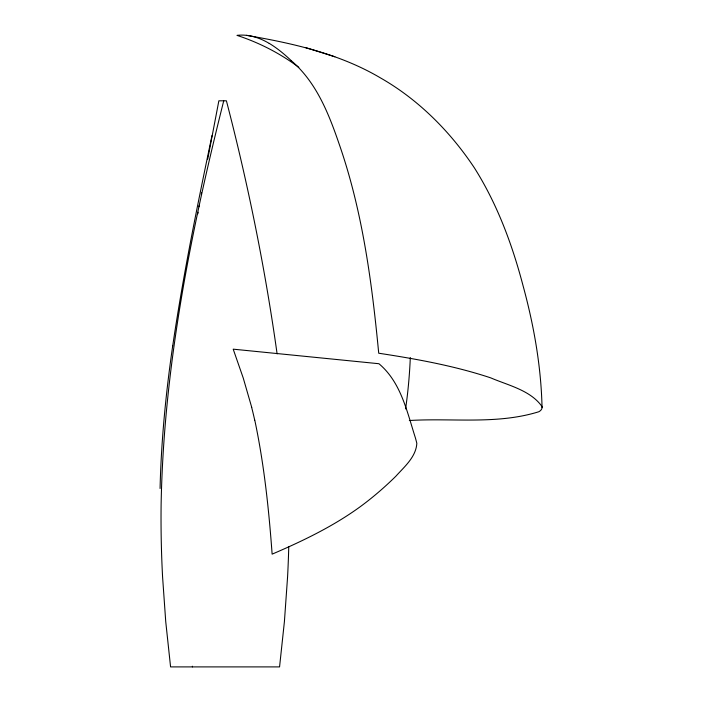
<?xml version="1.0" encoding="UTF-8"?>
<svg xmlns="http://www.w3.org/2000/svg" width="702" height="702" viewBox="0 0 702 702"><rect width="100%" height="100%" fill="white"/><g stroke="black" fill="none" stroke-linecap="round" stroke-linejoin="round"><path stroke-width="1.05" d="M160.074 488.487C161.206 440.777 165.847 393.225 172.674 346.007M172.701 346.007C183.108 275.403 197.367 205.44 211.986 135.6M197.832 213.785L198.104 212.223M199.061 206.774L199.333 205.221M201.272 194.331L201.553 192.778M207.713 159.143L218.857 100.807L226.404 100.807C248.069 184.108 265.189 268.629 277.106 353.878M223.736 100.807C190.505 233.064 163.522 368.217 161.109 504.992A1096.375 1079.72 90 0 0 162.574 576.807L165.733 621.621L170.577 666.9L279.563 666.9L284.407 621.621L287.583 576.807A1096.375 1079.72 -90 0 0 288.75 546.902M409.345 420.516C452.43 417.874 497.06 424.789 538.855 411.732A242.313 29.782 11 0 0 541.918 406.414C530.379 390.18 508.195 385.372 490.689 377.851C454.334 365.803 416.505 358.994 378.72 353.22C371.928 282.441 362.574 211.118 339.04 143.682C328.641 113.408 316.233 82.064 291.286 60.688M246.446 35.328C292.69 43.278 339.689 53.764 380.493 77.922C418.436 99.561 450.21 131.528 474.315 167.76C497.27 204.071 512.302 244.673 523.148 286.065C533.915 325.64 541.11 366.365 542.041 407.441M305.791 47.631L334.845 56.757M269.226 43.419C259.617 37.645 248.289 34.003 236.986 35.372C258.143 42.278 278.246 52.413 296.27 65.47A190.453 153.756 58.3 0 1 298.824 67.357M251.728 407.379L243.261 378.088L233.204 349.166L378.931 363.724C400.982 382.195 407.02 411.767 415.4 437.872A257.116 252.887 4.2 0 1 416.83 443.313C416.049 456.958 404.378 466.733 395.84 476.254C384.45 487.46 372.306 497.92 359.389 507.327C332.511 526.693 302.474 541.137 272.122 554.15C268.848 509.204 264.101 464.224 254.765 420.094M192.348 666.216L192.497 666.9M251.667 407.397A426.877 425.658 47.4 0 1 254.703 420.112M410.31 357.599A481.16 279.642 69 0 1 405.58 408.915M269.217 43.375A1470.769 226.088 77.7 0 1 291.295 60.723"/></g></svg>
